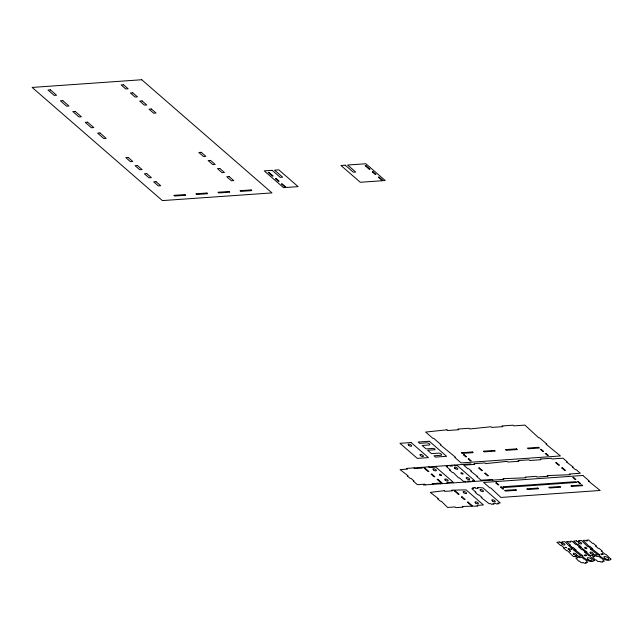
<?xml version="1.0" encoding="UTF-8"?>
<svg xmlns="http://www.w3.org/2000/svg" width="643" height="643" viewBox="0 0 643 643"><rect width="100%" height="100%" fill="white"/><g stroke="black" fill="none" stroke-linecap="round" stroke-linejoin="round"><path stroke-width="0.96" d="M565.535 547.402L566.491 547.707L565.551 547.249M576.667 482.314L575.863 481.728A1.736 0.683 25.9 0 0 575.381 481.695L503.236 486.751A1.68 0.659 25.9 0 0 502.858 486.872L503.638 487.49A1.736 0.683 25.9 0 0 504.12 487.523L576.265 482.459A1.68 0.659 25.9 0 0 576.642 482.346L576.634 482.346M571.852 549.259L570.92 548.792L571.9 549.186M569.489 550.673L570.429 551.139M570.381 551.22L569.457 550.778M470.869 463.908L406.625 468.417L407.421 469.101L400.059 469.615L408.024 475.788L407.228 475.844L410.226 478.448L411.022 478.392L414.012 480.996L413.216 481.052L417.395 484.685L424.75 484.163L425.537 484.854M423.464 484.999L503.895 479.356L503.107 478.665L525.958 477.805L525.17 477.122L536.206 476.342L536.993 477.034L548.029 476.254L547.233 475.571L570.092 474.711L569.296 474.028L580.332 473.248L576.152 469.623L575.364 469.679L572.366 467.075L573.162 467.019L566.379 461.867L567.174 461.811L562.995 458.186L551.967 458.957L551.18 458.274L540.144 459.046L540.932 459.729L529.904 460.509L529.117 459.817L518.081 460.597L518.869 461.28L507.841 462.052L507.054 461.369L485.778 463.603L484.991 462.92L473.955 463.691L474.743 464.375L463.716 465.146L467.887 468.779L468.683 468.723L471.681 471.327L470.885 471.383L477.669 476.527L476.873 476.584L481.044 480.217L492.08 479.445L492.868 480.128M454.135 465.082L454.922 465.765L457.302 465.596L474.638 480.667L472.251 480.835L473.039 481.519M451.748 465.251L452.535 465.934L450.156 466.103L449.369 465.419M470.66 481.687L469.872 480.996L467.493 481.165L468.281 481.848M446.981 465.58L447.769 466.271L446.186 466.376L450.357 470.009L449.561 470.065L452.559 472.669L453.355 472.613L458.547 477.87L459.343 477.813L463.515 481.446L465.106 481.334L465.894 482.017M428.696 466.866L429.484 467.549L435.85 467.107L453.186 482.17L446.821 482.62L447.608 483.303M421.342 467.381L422.13 468.064L414.775 468.586L413.988 467.895M440.254 483.817L439.466 483.134L432.112 483.649L432.9 484.332M594.172 560.278L594.148 560.696C590.178 563.622 584.784 558.598 582.116 555.97L582.912 555.914L575.3 550.046L576.096 549.99L573.259 547.531L572.463 547.579L569.473 544.983L570.261 544.926L566.403 541.567L568.364 541.43L569.151 542.113L570.791 542.001L570.003 541.318L571.965 541.181L575.823 544.533L576.618 544.476L579.616 547.08L578.821 547.137L581.658 549.604L582.445 549.548L585.443 552.152L584.648 552.208L588.474 555.528L589.261 555.472L594.172 560.278M610.85 559.113L610.826 559.531C606.855 562.448 601.462 557.425 598.794 554.805L599.589 554.748L591.978 548.881L592.774 548.825L589.936 546.357L589.141 546.413L583.08 540.401L585.042 540.265L585.829 540.948L587.469 540.827L586.681 540.144L588.642 540.007L592.5 543.367L593.296 543.311L596.294 545.907L595.498 545.963L598.336 548.431L599.131 548.375L602.121 550.979L601.326 551.035L605.151 554.354L605.947 554.298L610.85 559.113M141.757 79.74L32.15 87.432L162.357 200.6L271.965 192.908L141.757 79.74M50.387 89.851L48 90.02L54.205 95.405L56.584 95.236L50.387 89.851M123.496 84.755L121.117 84.924L125.763 88.967L128.15 88.798L123.496 84.755M132.796 92.841L130.416 93.002L135.062 97.045L137.441 96.876L132.796 92.841M62.789 100.629L60.402 100.798L66.599 106.183L68.986 106.015L62.789 100.629M142.095 100.919L139.708 101.088L144.362 105.13L146.741 104.962L142.095 100.919M75.183 111.408L72.804 111.569L79.001 116.962L81.388 116.793L75.183 111.408M151.394 109.005L149.007 109.165L153.661 113.208L156.04 113.039L151.394 109.005M87.585 122.178L85.206 122.347L91.402 127.74L93.782 127.571L87.585 122.178M99.987 132.956L97.599 133.125L103.804 138.51L106.183 138.349L99.987 132.956M128.15 157.439L125.771 157.607L130.416 161.65L132.804 161.481L128.15 157.439M201.227 152.311L198.84 152.479L203.493 156.522L205.873 156.353L201.227 152.311M137.449 165.524L135.07 165.693L139.716 169.728L142.103 169.567L137.449 165.524M210.526 160.396L208.139 160.565L212.793 164.6L215.172 164.439L210.526 160.396M146.749 173.602L144.37 173.771L149.015 177.814L151.402 177.645L146.749 173.602M219.826 168.474L217.438 168.643L222.092 172.686L224.471 172.517L219.826 168.474M272.174 170.323L264.233 170.877L283.531 187.66L285.516 187.515L281.345 183.89L282.14 183.834L286.312 187.459L298.127 186.631L278.821 169.856L274.553 170.154L282.631 177.171L280.252 177.339L272.174 170.323M345.243 165.195L340.975 165.492L360.281 182.274L382.416 180.715L378.245 177.09L379.04 177.034L383.212 180.659L385.197 180.522L365.899 163.748L347.63 165.026L355.708 172.043L353.32 172.211L345.243 165.195M268.983 172.396L268.187 172.453L272.359 176.078L273.154 176.021L268.983 172.396M365.883 165.597L365.087 165.653L369.259 169.278L370.055 169.222L365.883 165.597M156.048 181.688L153.669 181.856L158.315 185.891L160.702 185.731L156.048 181.688M229.125 176.56L226.738 176.729L231.392 180.771L233.771 180.603L229.125 176.56M276.152 178.625L275.357 178.682L278.347 181.286L279.142 181.23L276.152 178.625M373.053 171.826L372.257 171.882L375.247 174.486L376.042 174.43L373.053 171.826M184.854 194.58L173.827 195.351L174.615 196.035L185.642 195.263L184.854 194.58M206.917 193.029L195.89 193.808L196.678 194.491L207.705 193.72L206.917 193.029M228.98 191.485L217.953 192.257L218.741 192.94L229.768 192.169L228.98 191.485M251.043 189.934L240.016 190.706L240.804 191.397L251.831 190.617L251.043 189.934M446.925 429.829L425.65 432.064L432.948 438.405L433.736 438.349L441.034 444.691L440.246 444.747L455.63 457.382L454.842 457.438L461.152 462.92L560.439 455.959L546.028 444.184L546.823 444.128L539.525 437.787L538.73 437.843L524.929 425.095L513.902 425.875L513.114 425.184L502.079 425.963L502.866 426.647L491.839 427.418L491.051 426.735L469.776 428.969L468.988 428.286L457.953 429.058L458.74 429.741L447.713 430.513L446.925 429.829M411.086 442.529L399.962 443.308L417.299 458.371L428.423 457.591L411.086 442.529M429.283 441.251L418.167 442.03L419.694 443.357L426.839 442.85A1.905 0.756 25.9 0 1 429.315 443.839A1.905 0.756 25.9 0 1 429.307 444.996L422.154 445.495L426.044 448.878L433.197 448.372A1.222 0.482 25.9 0 1 434.772 449.007A1.222 0.482 25.9 0 1 434.772 449.746L427.619 450.245L431.509 453.628L438.663 453.122A1.905 0.756 25.9 0 1 441.13 454.111A1.905 0.756 25.9 0 1 441.122 455.268L433.977 455.766L435.504 457.093L446.62 456.313L429.283 441.251M472.38 451.957L461.352 452.736L462.14 453.419L473.168 452.648L472.38 451.957M494.443 450.413L483.415 451.185L484.203 451.868L495.231 451.097L494.443 450.413M516.506 448.862L505.478 449.634L506.266 450.325L517.293 449.545L516.506 448.862M538.569 447.319L527.541 448.091L528.329 448.774L539.356 448.002L538.569 447.319M464.198 454.754L463.402 454.81L465.765 456.868L466.561 456.811L464.198 454.754M541.245 449.344L540.45 449.401L542.813 451.458L543.608 451.402L541.245 449.344M468.924 458.861L468.136 458.917L470.499 460.975L471.287 460.918L468.924 458.861M545.971 453.46L545.176 453.516L547.539 455.565L548.334 455.509L545.971 453.46M424.734 467.887L423.938 467.943L428.117 471.568L428.905 471.512L424.734 467.887M479.405 467.967L478.609 468.024L481.607 470.628L482.403 470.572L479.405 467.967M556.452 462.566L555.656 462.622L558.646 465.227L559.442 465.17L556.452 462.566M431.903 474.116L431.107 474.172L434.105 476.776L434.893 476.72L431.903 474.116M485.393 473.176L484.597 473.232L487.595 475.836L488.391 475.78L485.393 473.176M562.44 467.766L561.644 467.823L564.642 470.427L565.43 470.371L562.44 467.766M437.891 479.324L437.095 479.381L441.275 483.006L442.071 482.949L437.891 479.324M582.896 475.474L483.608 482.443L489.926 487.933L490.713 487.876L500.873 497.441L600.152 490.48L588.409 481.02L589.205 480.964L582.896 475.474M496.509 482.829L495.713 482.885L498.076 484.943L498.872 484.886L496.509 482.829M573.548 477.427L572.752 477.484L575.115 479.533L575.911 479.477L573.548 477.427M474.992 487.683L472.605 487.852L473.393 488.535L471.801 488.648L475.981 492.281L475.185 492.337L478.183 494.933L478.979 494.877L481.969 497.481L481.173 497.537L489.138 503.718L490.73 503.606L491.517 504.289L493.896 504.12L493.109 503.437L495.496 503.268L496.283 503.951L498.663 503.79L497.875 503.099L500.262 502.939L482.925 487.868L477.371 487.515L478.159 488.206L475.78 488.367L474.992 487.683M444.217 490.681L430.288 492.401L438.253 498.574L437.457 498.63L440.455 501.235L441.251 501.178L447.624 507.464L454.979 506.949L455.766 507.632L463.121 507.118L462.333 506.435L477.837 506.089L477.05 505.398L483.415 504.956L466.079 489.886L451.571 490.167L452.359 490.85L445.004 491.365L444.217 490.681M501.235 486.944L500.439 487L502.802 489.05L503.598 488.993L501.235 486.944M578.274 481.535L577.478 481.591L579.849 483.649L580.637 483.592L578.274 481.535M454.963 490.665L454.167 490.722L458.338 494.354L459.134 494.298L454.963 490.665M515.718 489.628L504.683 490.4L505.478 491.083L516.506 490.312L515.718 489.628M537.781 488.077L526.746 488.849L527.541 489.532L538.569 488.76L537.781 488.077M559.844 486.526L548.809 487.306L549.604 487.989L560.632 487.217L559.844 486.526M581.907 484.983L570.871 485.754L571.667 486.438L582.695 485.666L581.907 484.983M462.132 496.902L461.336 496.959L464.326 499.555L465.122 499.498L462.132 496.902M468.12 502.103L467.324 502.159L471.504 505.792L472.292 505.736L468.12 502.103M559.852 542.025L556.87 542.234L560.776 545.626L561.564 545.569L564.482 548.109L563.686 548.158L566.604 550.697L567.399 550.641L573.419 556.621L576.401 556.412L575.606 555.729L577.599 555.584L578.387 556.267L581.36 556.058L573.749 550.191L574.545 550.135L571.627 547.603L570.839 547.659L564.811 541.679L561.837 541.888L562.625 542.571L560.64 542.716L559.852 542.025M576.53 540.859L573.548 541.068L577.454 544.46L578.25 544.404L581.159 546.936L580.364 546.992L586.995 551.999L586.199 552.056L590.097 555.448L593.079 555.239L592.291 554.555L598.038 554.893L590.435 549.026L591.222 548.969L588.313 546.437L587.517 546.486L581.497 540.514L578.515 540.723L579.303 541.406L577.318 541.543L576.53 540.859M585.765 555.013L584.125 555.126L584.913 555.809L586.553 555.697L585.765 555.013M602.443 553.84L600.803 553.961L601.591 554.644L603.23 554.531L602.443 553.84M579.214 556.951L577.149 557.095L577.936 557.786L575.79 557.931L578.604 561.13L579.399 561.074L581.304 562.729L583.45 562.577L584.238 563.26L586.303 563.115L585.516 562.432L587.662 562.279L584.841 559.088L584.045 559.145L582.14 557.489L580.002 557.634L579.214 556.951M595.892 555.785L593.827 555.93L594.614 556.613L592.468 556.766L595.289 559.957L596.077 559.9L597.982 561.556L600.128 561.403L600.916 562.095L602.981 561.95L602.194 561.259L604.34 561.114L601.518 557.915L600.731 557.971L598.826 556.316L596.68 556.468L595.892 555.785M466.73 478.681A1.905 0.756 25.9 0 0 469.615 479.397A1.905 0.756 25.9 0 0 467.381 477.556A1.905 0.756 25.9 0 0 466.73 478.681M454.906 468.409A1.905 0.756 25.9 0 0 457.8 469.125A1.905 0.756 25.9 0 0 455.565 467.284A1.905 0.756 25.9 0 0 454.906 468.409M461.24 473.497A1.222 0.482 25.9 0 0 463.089 473.955A1.222 0.482 25.9 0 0 461.666 472.774A1.222 0.482 25.9 0 0 461.24 473.497M573.845 554.427A1.905 0.756 25.9 0 0 576.731 555.142A1.905 0.756 25.9 0 0 574.504 553.293A1.905 0.756 25.9 0 0 573.845 554.427M562.03 544.155A1.905 0.756 25.9 0 0 564.916 544.87A1.905 0.756 25.9 0 0 562.681 543.022A1.905 0.756 25.9 0 0 562.03 544.155M590.523 553.253A1.905 0.756 25.9 0 0 593.417 553.969A1.905 0.756 25.9 0 0 591.182 552.128A1.905 0.756 25.9 0 0 590.523 553.253M578.708 542.981A1.905 0.756 25.9 0 0 581.593 543.697A1.905 0.756 25.9 0 0 579.359 541.856A1.905 0.756 25.9 0 0 578.708 542.981M585.042 548.069A1.222 0.482 25.9 0 0 586.89 548.527A1.222 0.482 25.9 0 0 585.46 547.346A1.222 0.482 25.9 0 0 585.042 548.069M568.364 549.235A1.222 0.482 25.9 0 0 570.212 549.693A1.222 0.482 25.9 0 0 568.782 548.519A1.222 0.482 25.9 0 0 568.364 549.235M604.685 558.204A2.685 1.061 25.9 0 0 608.752 559.209A2.685 1.061 25.9 0 0 605.61 556.613A2.685 1.061 25.9 0 0 604.685 558.204M588.007 559.37A2.685 1.061 25.9 0 0 592.074 560.383A2.685 1.061 25.9 0 0 588.932 557.786A2.685 1.061 25.9 0 0 588.007 559.37M439.788 475.008A1.222 0.482 25.9 0 0 441.637 475.458A1.222 0.482 25.9 0 0 440.214 474.285A1.222 0.482 25.9 0 0 439.788 475.008M433.454 469.92A1.905 0.756 25.9 0 0 436.348 470.636A1.905 0.756 25.9 0 0 434.113 468.787A1.905 0.756 25.9 0 0 433.454 469.92M445.277 480.192A1.905 0.756 25.9 0 0 448.163 480.908A1.905 0.756 25.9 0 0 445.929 479.059A1.905 0.756 25.9 0 0 445.277 480.192M420.506 455.614A1.905 0.756 25.9 0 0 423.399 456.329A1.905 0.756 25.9 0 0 421.165 454.48A1.905 0.756 25.9 0 0 420.506 455.614M408.691 445.342A1.905 0.756 25.9 0 0 411.576 446.057A1.905 0.756 25.9 0 0 409.342 444.209A1.905 0.756 25.9 0 0 408.691 445.342M480.53 490.681A1.905 0.756 25.9 0 0 483.415 491.397A1.905 0.756 25.9 0 0 481.189 489.556A1.905 0.756 25.9 0 0 480.53 490.681M492.353 500.953A1.905 0.756 25.9 0 0 495.239 501.669A1.905 0.756 25.9 0 0 493.004 499.828A1.905 0.756 25.9 0 0 492.353 500.953M475.507 502.971A1.905 0.756 25.9 0 0 478.392 503.686A1.905 0.756 25.9 0 0 476.158 501.845A1.905 0.756 25.9 0 0 475.507 502.971M463.683 492.699A1.905 0.756 25.9 0 0 466.569 493.414A1.905 0.756 25.9 0 0 464.342 491.574A1.905 0.756 25.9 0 0 463.683 492.699"/></g></svg>
